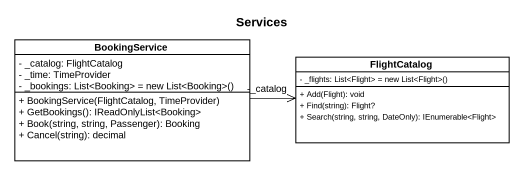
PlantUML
@startuml
title Services
hide circle
hide empty members
skinparam classAttributeIconSize 0
class BookingService {
  - _catalog: FlightCatalog
  - _time: TimeProvider
  {field} - _bookings: List<Booking> = new List<Booking>()
  + BookingService(FlightCatalog, TimeProvider)
  + GetBookings(): IReadOnlyList<Booking>
  + Book(string, string, Passenger): Booking
  + Cancel(string): decimal
}
class FlightCatalog {
  {field} - _flights: List<Flight> = new List<Flight>()
  + Add(Flight): void
  + Find(string): Flight?
  + Search(string, string, DateOnly): IEnumerable<Flight>
}
BookingService -right-> "-_catalog" FlightCatalog
@enduml
